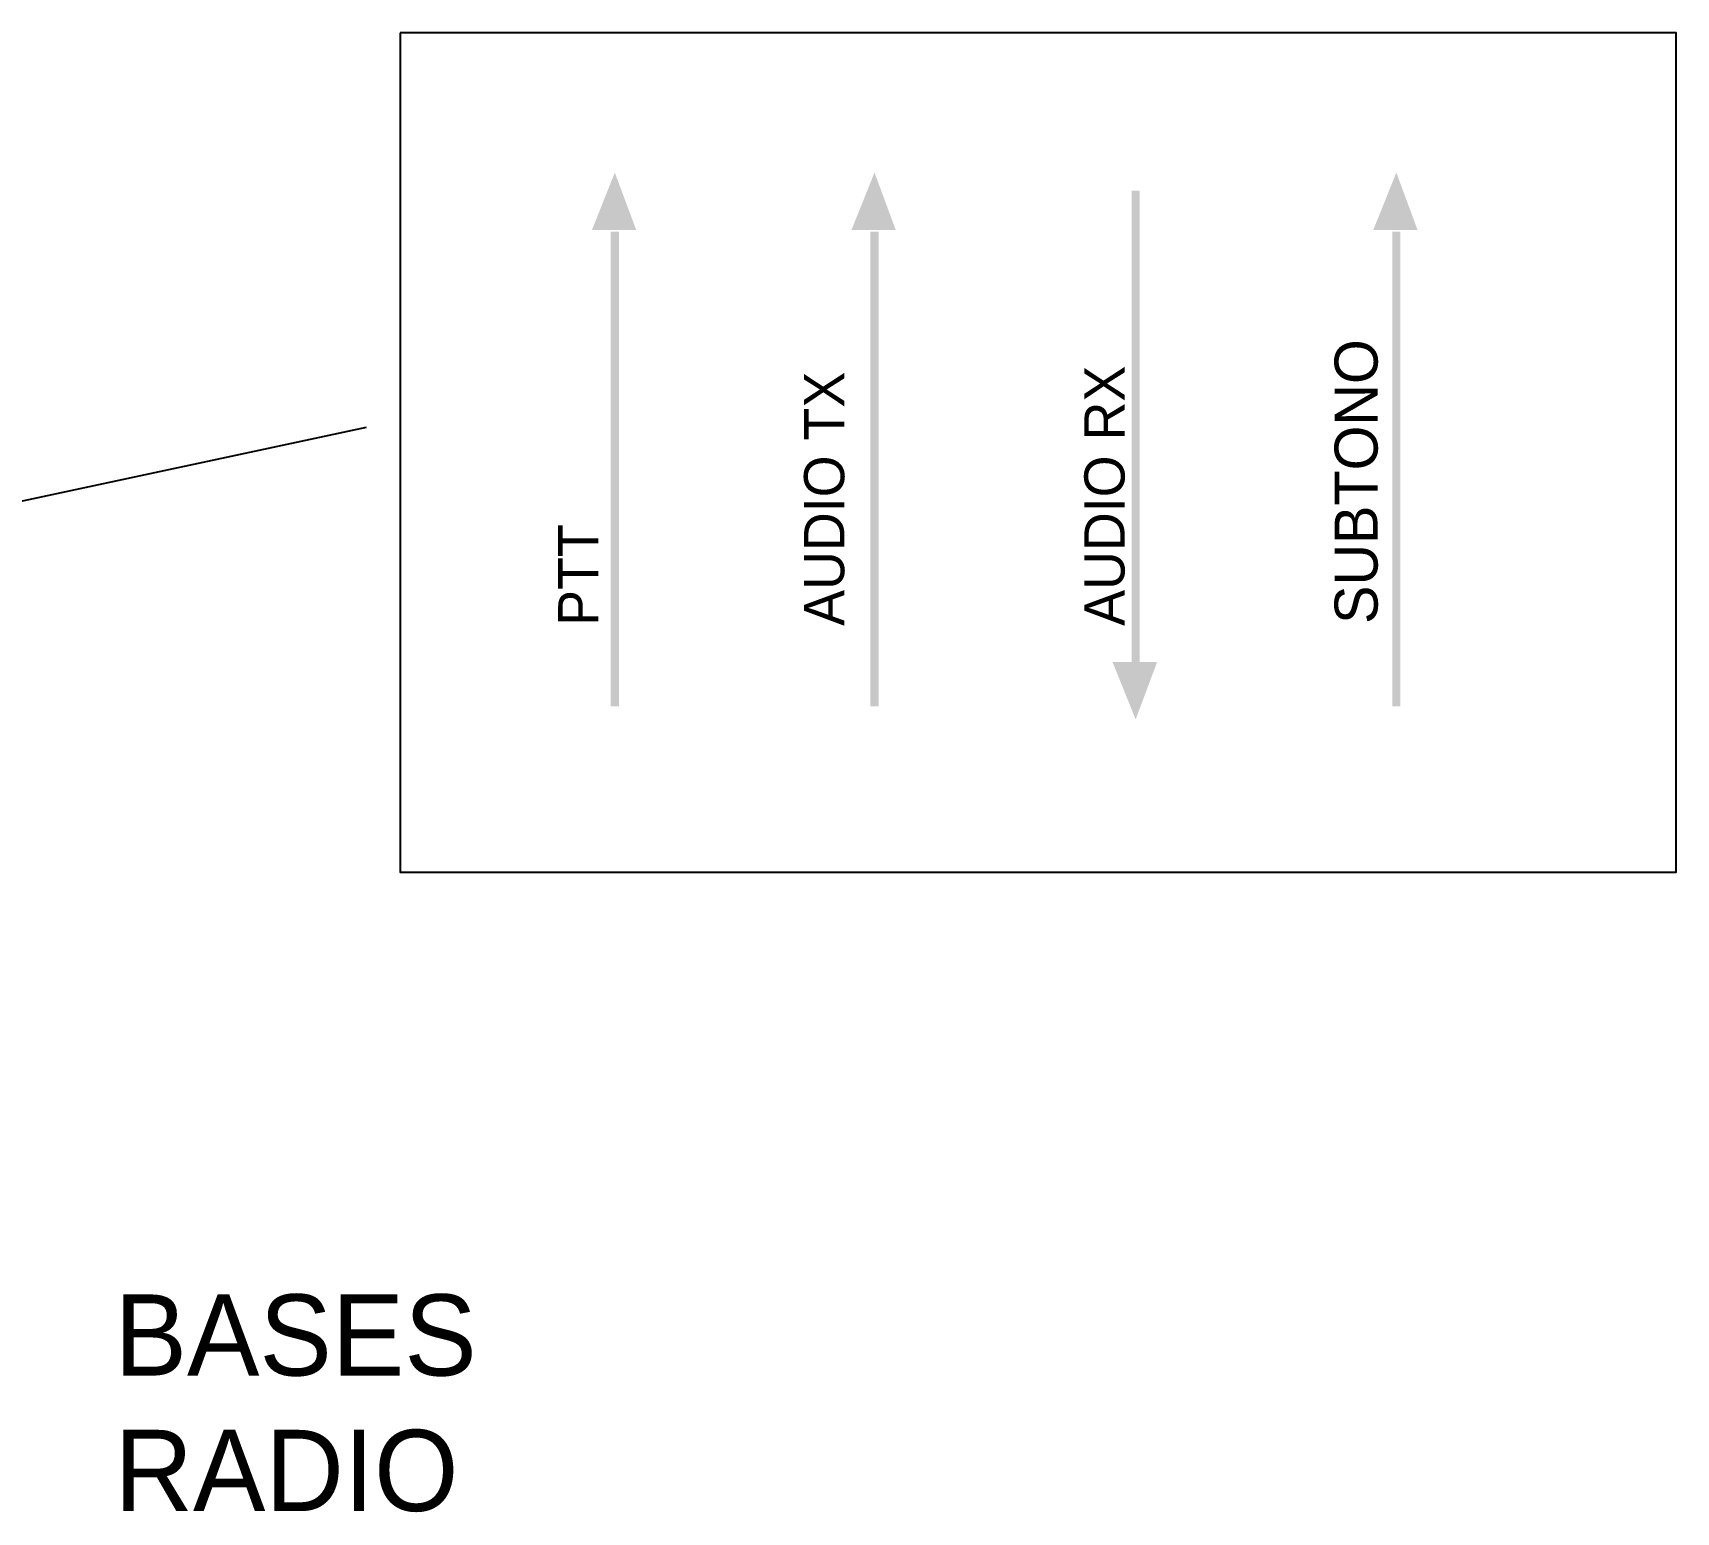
# Model space of a CAD drawing. Extents: x -1 to 35.1, y -17.3 to 19.
# Drawn here: x 15.9 to 26.02, y -13.58 to -4.47 of the extents above; entities that cross this region are included whole.
import ezdxf

# ---------------------------------------------------------------- set-up
doc = ezdxf.new("R2010")
doc.units = 0
doc.layers.get('0').update_dxf_attribs({"linetype": 'CONTINUOUS'})

msp = doc.modelspace()

# ---------------------------------------------------------------- linework, layer by layer
at = {"color": 0}
msp.add_line((13.612, -7.832), (17.954, -6.902), dxfattribs=at)
msp.add_lwpolyline([(18.161, -4.474), (18.161, -9.641), (26.018, -9.641), (26.018, -4.474)], close=True, dxfattribs=at)
for points in [[(19.342, -5.688), (19.615, -5.688), (19.483, -5.334)], [(20.94, -5.688), (21.213, -5.688), (21.082, -5.334)], [(24.153, -5.688), (24.426, -5.688), (24.295, -5.334)], [(22.548, -8.348), (22.822, -8.348), (22.69, -8.701)]]:
    msp.add_solid(points, dxfattribs=at)
for points in [[(22.715, -5.446), (22.665, -5.446), (22.715, -8.368), (22.665, -8.368)], [(19.508, -5.698), (19.458, -5.698), (19.508, -8.621), (19.458, -8.621)], [(21.107, -5.698), (21.057, -5.698), (21.107, -8.621), (21.057, -8.621)], [(24.32, -5.698), (24.27, -5.698), (24.32, -8.621), (24.27, -8.621)]]:
    msp.add_trace(points, dxfattribs=at)

# ---------------------------------------------------------------- texts
for s, height, p in [('SUBTONO', 0.2651, (24.18, -8.113)), ('AUDIO TX', 0.2478, (20.896, -8.125)), ('AUDIO RX', 0.2478, (22.622, -8.125)), ('PTT', 0.2478, (19.382, -8.125))]:
    msp.add_text(s, height=height, rotation=90, dxfattribs=at).set_placement(p)
for s, p in [('BASES', (16.403, -12.741)), ('RADIO', (16.403, -13.575))]:
    msp.add_text(s, height=0.5, dxfattribs=at).set_placement(p)

doc.saveas('drawing.dxf')
